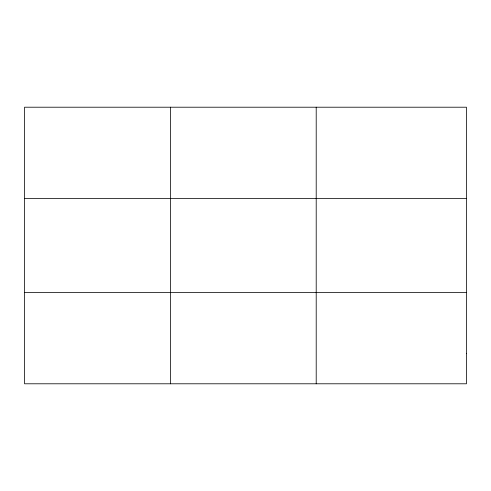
<?xml version="1.0" encoding="UTF-8"?>
<svg xmlns="http://www.w3.org/2000/svg" width="491" height="491" viewBox="0 0 491 491"><rect width="100%" height="100%" fill="white"/><g stroke="black" fill="none" stroke-linecap="round" stroke-linejoin="round"><path stroke-width="0.74" d="M170.377 383.79L170.377 107.21M316.204 383.79L316.204 107.21M24.55 198.481L466.45 198.481M24.55 292.519L466.45 292.519M466.45 353.367L466.45 383.79L24.55 383.79L24.55 107.21L466.45 107.21L466.45 353.367"/></g></svg>
